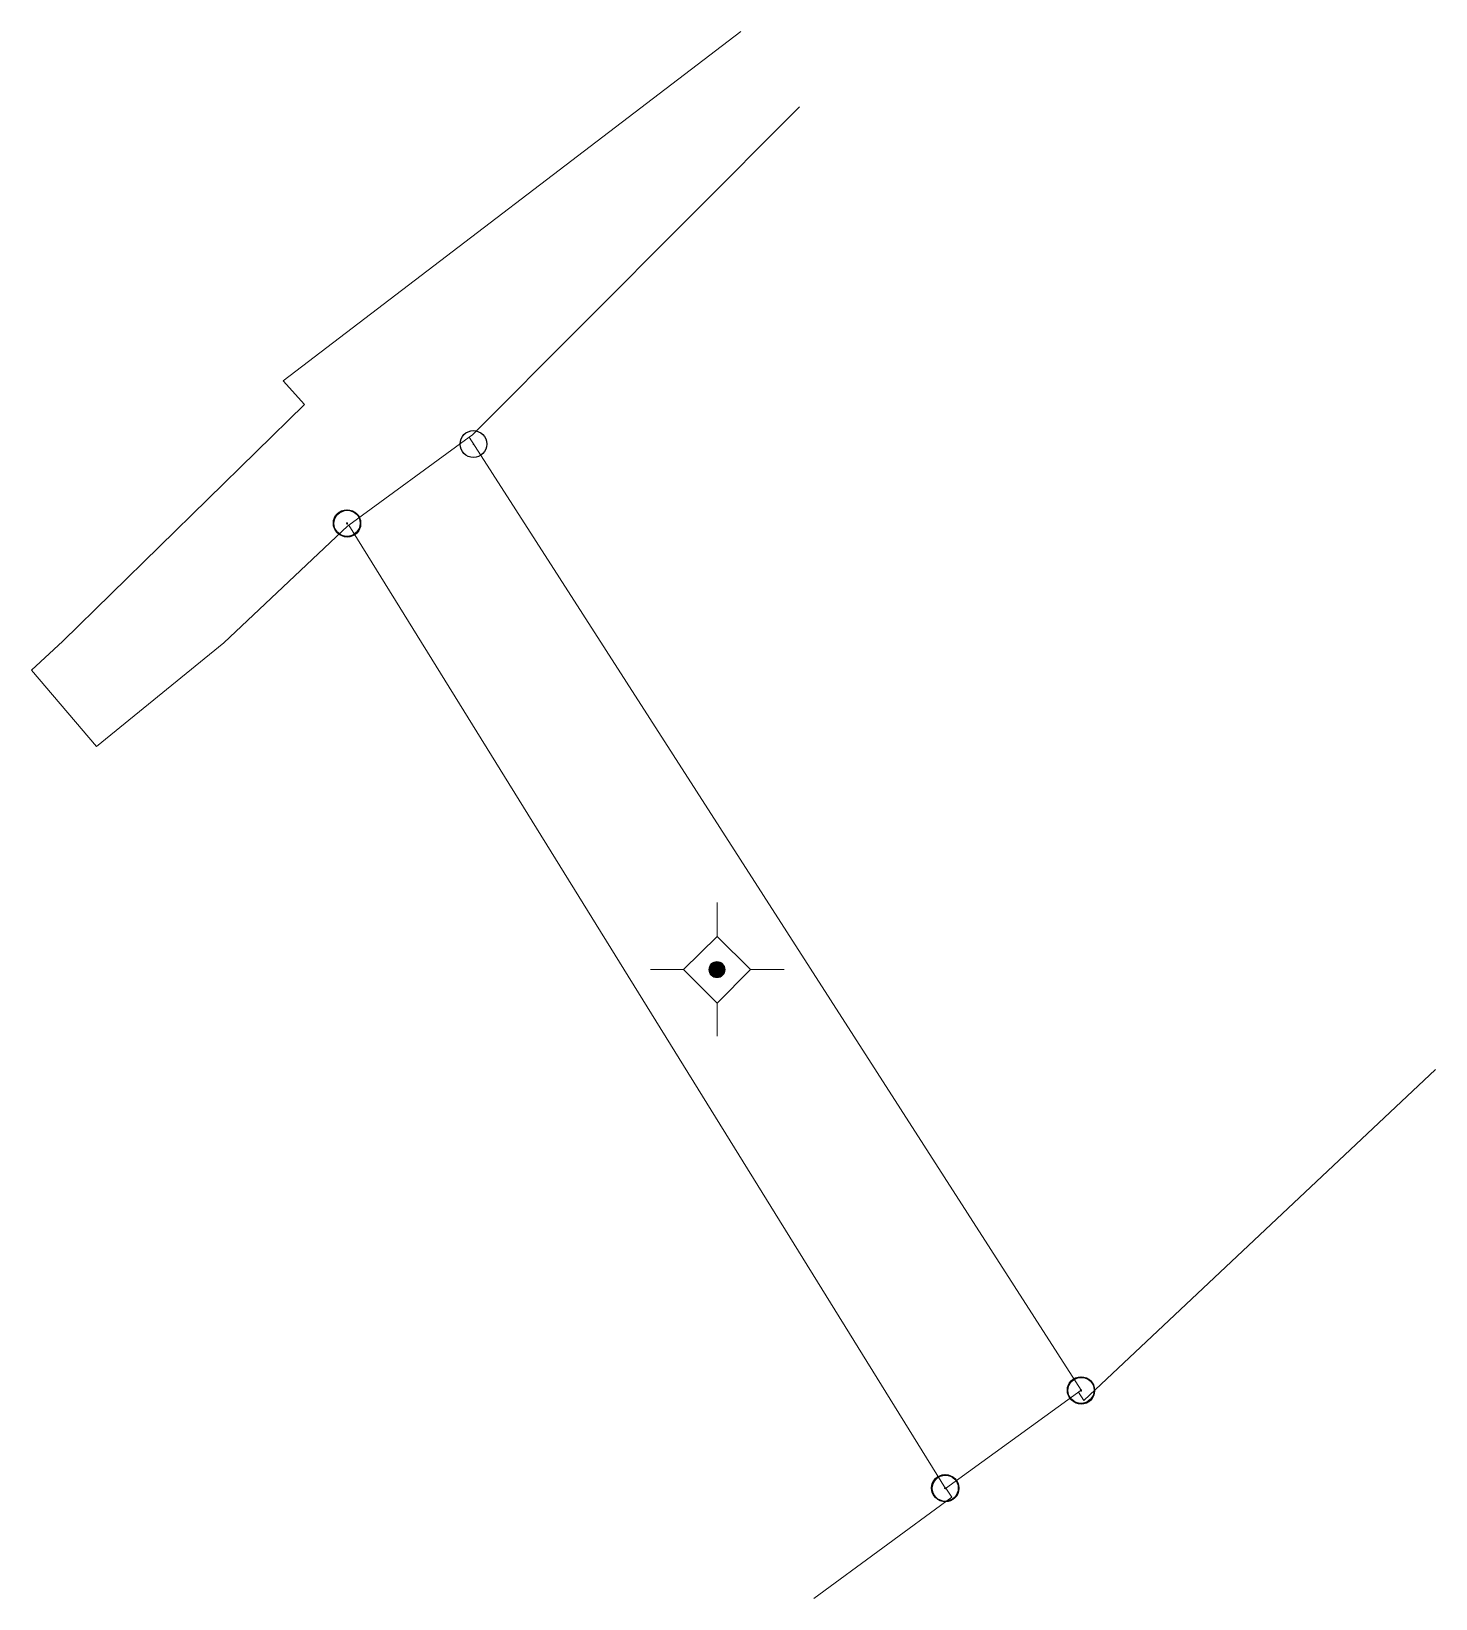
# Model space of a CAD drawing. Header units: metres. Extents: x 552000.1 to 552026.3, y 1838993.4 to 1839022.7.
import ezdxf

# ---------------------------------------------------------------- set-up
doc = ezdxf.new("R2010")
doc.units = ezdxf.units.M
doc.header["$PDMODE"] = 32
doc.header["$PDSIZE"] = 0.5
for name, color, linetype, lineweight in [('10', 7, 'Continuous', 13), ('11', 7, 'Continuous', 13), ('16', 7, 'Continuous', 13), ('22', 7, 'Continuous', 13)]:
    doc.layers.add(name, color=color, linetype=linetype, lineweight=lineweight)
doc.layers.add('7', color=7, linetype='Continuous')

msp = doc.modelspace()

# ---------------------------------------------------------------- hatches: boundary and pattern name
at = {"layer": '11'}
msp.add_hatch(color=256, dxfattribs=at).paths.add_polyline_path([(552013.026, 1839005.157, 1), (552012.726, 1839005.157, 1)])

# ---------------------------------------------------------------- linework, layer by layer
at = {"layer": '10'}
msp.add_lwpolyline([(552019.69, 1838997.29), (552017.15, 1838995.45), (552005.99, 1839013.47), (552008.24, 1839015.12)], close=True, dxfattribs=at)
at = {"layer": '11'}
for p, q in [((552012.88, 1839006.41), (552012.88, 1839005.78)), ((552012.25, 1839005.16), (552011.63, 1839005.16)), ((552014.13, 1839005.16), (552013.5, 1839005.16)), ((552012.88, 1839004.53), (552012.88, 1839003.91))]:
    msp.add_line(p, q, dxfattribs=at)
msp.add_lwpolyline([(552012.88, 1839005.78), (552012.25, 1839005.16), (552012.88, 1839004.53), (552013.5, 1839005.16)], close=True, dxfattribs=at)
msp.add_circle((552012.876, 1839005.157), 0.15, dxfattribs=at)
at = {"layer": '16'}
for p, q in [((552019.74, 1838997.1), (552026.32, 1839003.29)), ((552019.74, 1838997.1), (552026.32, 1839003.29)), ((552019.74, 1838997.1), (552019.64, 1838997.25)), ((552014.69, 1838993.39), (552017.27, 1838995.29)), ((552017.16, 1838995.46), (552017.27, 1838995.29))]:
    msp.add_line(p, q, dxfattribs=at)
at = {"layer": '22'}
for points in [[(552005.99, 1839013.47), (552005.97, 1839013.46), (552003.65, 1839011.27), (552001.27, 1839009.33), (552000.05, 1839010.76), (552000.64, 1839011.3), (552005.16, 1839015.73), (552004.76, 1839016.17), (552013.32, 1839022.71)], [(552008.24, 1839015.12), (552008.3, 1839015.16), (552014.42, 1839021.3)]]:
    msp.add_lwpolyline(points, dxfattribs=at)
at = {"layer": '7'}
for p in [(552008.32, 1839014.99), (552005.95, 1839013.51), (552005.96, 1839013.51), (552005.96, 1839013.5), (552019.68, 1838997.29), (552019.69, 1838997.29), (552019.69, 1838997.28), (552017.14, 1838995.46), (552017.15, 1838995.46), (552017.15, 1838995.45)]:
    msp.add_point(p, dxfattribs=at)

doc.saveas('drawing.dxf')
